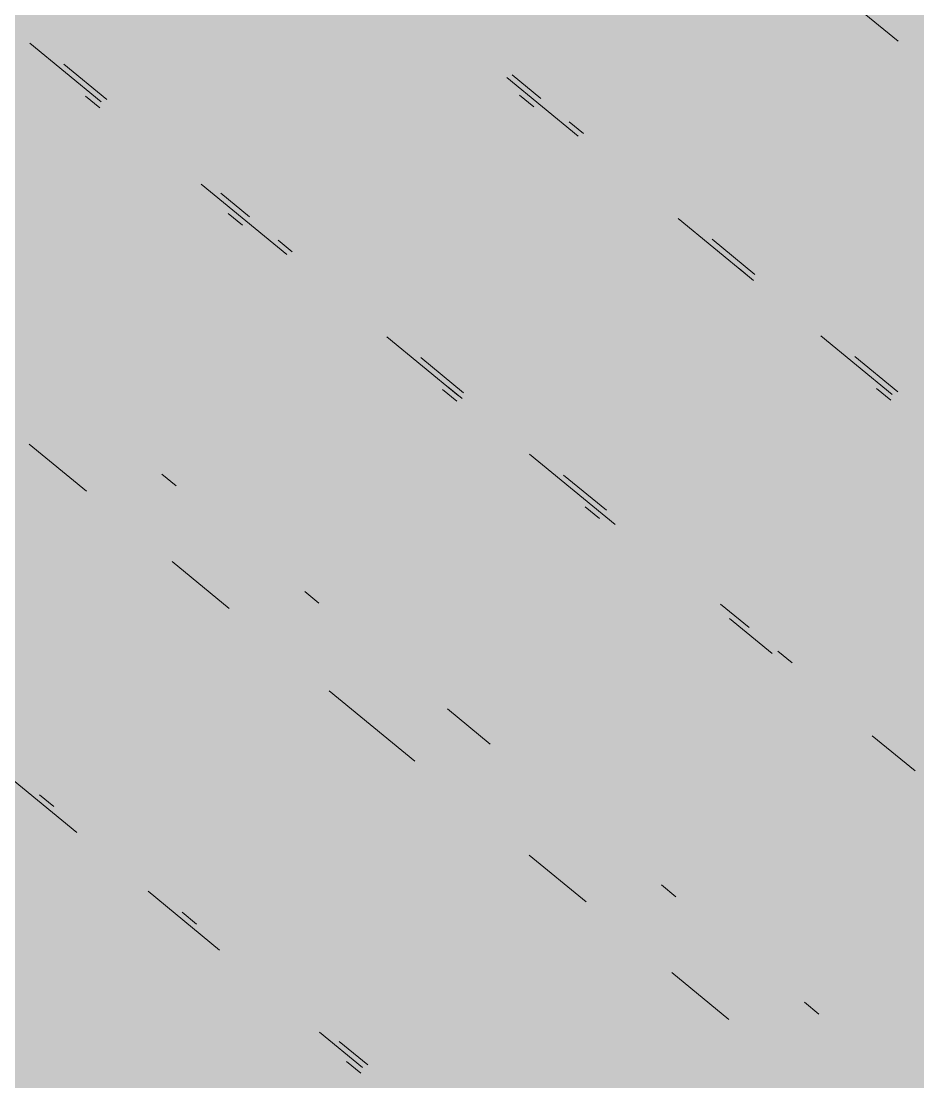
# Model space of a CAD drawing. Header units: millimetres. Extents: x 5 to 1315, y 5 to 292.
# Drawn here: x 1189.805 to 1191.863, y 88.9 to 91.334 of the extents above; entities that cross this region are included whole.
import ezdxf

# ---------------------------------------------------------------- set-up
doc = ezdxf.new("R2010")
doc.units = ezdxf.units.MM
doc.layers.add('EXISTING', color=7, linetype='Continuous')
doc.layers.add('IMAGES', color=7, linetype='Continuous')

# ---------------------------------------------------------------- blocks, each defined once
blk = doc.blocks.new('SHEET_03')
at = {"layer": 'EXISTING', "color": 250, "lineweight": 9}
for p, q in [((291.719, 91.3683), (291.8173, 91.2875)), ((289.8251, 91.2831), (289.9889, 91.1484)), ((290.0014, 91.1543), (289.9031, 91.2351)), ((290.9975, 91.1565), (290.932, 91.2103)), ((290.9195, 91.2045), (291.0833, 91.0698)), ((289.9855, 91.135), (289.9528, 91.1619)), ((290.9816, 91.1372), (290.9489, 91.1641)), ((291.0958, 91.0757), (291.063, 91.1026)), ((290.2183, 90.9599), (290.4148, 90.7983)), ((290.329, 90.885), (290.2635, 90.9388)), ((290.3132, 90.8657), (290.2804, 90.8926)), ((291.3127, 90.8813), (291.4765, 90.7466)), ((290.4273, 90.8042), (290.3946, 90.8311)), ((291.489, 90.7525), (291.3907, 90.8333)), ((291.4856, 90.7391), (291.4528, 90.766)), ((290.6442, 90.6098), (290.808, 90.4751)), ((291.6403, 90.612), (291.8041, 90.4773)), ((290.8205, 90.481), (290.7222, 90.5618)), ((291.8166, 90.4832), (291.7183, 90.564)), ((290.8046, 90.4617), (290.7719, 90.4886)), ((290.8171, 90.4676), (290.7843, 90.4945)), ((291.8007, 90.4639), (291.768, 90.4908)), ((289.8239, 90.3631), (289.9549, 90.2554)), ((290.9718, 90.3404), (291.1684, 90.1788)), ((290.161, 90.2675), (290.1282, 90.2944)), ((291.1481, 90.2116), (291.0498, 90.2924)), ((291.1323, 90.1924), (291.0995, 90.2193)), ((290.1515, 90.0938), (290.2826, 89.9861)), ((290.4886, 89.9982), (290.4558, 90.0251)), ((291.4758, 89.9423), (291.4102, 89.9962)), ((291.4305, 89.9634), (291.5288, 89.8826)), ((291.5741, 89.8615), (291.5413, 89.8884)), ((290.5119, 89.7975), (290.7085, 89.6359)), ((290.8818, 89.675), (290.7835, 89.7558)), ((291.7582, 89.6941), (291.8564, 89.6133)), ((289.7035, 89.6604), (289.9328, 89.4718)), ((289.8798, 89.5316), (289.847, 89.5585)), ((290.9706, 89.4205), (291.1017, 89.3128)), ((290.0967, 89.3372), (290.2605, 89.2025)), ((291.3077, 89.3248), (291.2749, 89.3518)), ((290.2074, 89.2622), (290.1747, 89.2892)), ((291.2982, 89.1512), (291.4293, 89.0434)), ((291.6353, 89.0555), (291.6026, 89.0825)), ((290.4898, 89.014), (290.5881, 88.9332)), ((290.6006, 88.939), (290.5351, 88.9929)), ((290.5847, 88.9198), (290.552, 88.9467))]:
    blk.add_line(p, q, dxfattribs=at)
at = {"layer": 'IMAGES', "color": 7}
for points in [[(289.72, 91.2906), (289.9127, 91.2906), (289.72, 91.387), (289.9127, 91.387)], [(289.9127, 91.2906), (290.0091, 91.2906), (289.9127, 91.387), (290.0091, 91.387)], [(290.0091, 91.2906), (290.4909, 91.2906), (290.0091, 91.387), (290.4909, 91.387)], [(290.4909, 91.2906), (290.5873, 91.2906), (290.4909, 91.387), (290.5873, 91.387)], [(290.5873, 91.2906), (290.6836, 91.2906), (290.5873, 91.387), (290.6836, 91.387)], [(290.6836, 91.2906), (290.78, 91.2906), (290.6836, 91.387), (290.78, 91.387)], [(290.78, 91.2906), (290.8764, 91.2906), (290.78, 91.387), (290.8764, 91.387)], [(290.8764, 91.2906), (290.9727, 91.2906), (290.8764, 91.387), (290.9727, 91.387)], [(290.9727, 91.2906), (291.0691, 91.2906), (290.9727, 91.387), (291.0691, 91.387)], [(291.0691, 91.2906), (291.4545, 91.2906), (291.0691, 91.387), (291.4545, 91.387)], [(291.4545, 91.2906), (291.5509, 91.2906), (291.4545, 91.387), (291.5509, 91.387)], [(291.5509, 91.2906), (291.6473, 91.2906), (291.5509, 91.387), (291.6473, 91.387)], [(291.6473, 91.2906), (291.84, 91.2906), (291.6473, 91.387), (291.84, 91.387)], [(291.84, 91.2906), (291.9364, 91.2906), (291.84, 91.387), (291.9364, 91.387)], [(289.72, 91.1942), (289.8164, 91.1942), (289.72, 91.2906), (289.8164, 91.2906)], [(289.8164, 91.1942), (290.0091, 91.1942), (289.8164, 91.2906), (290.0091, 91.2906)], [(290.0091, 91.1942), (290.1055, 91.1942), (290.0091, 91.2906), (290.1055, 91.2906)], [(290.1055, 91.1942), (290.5873, 91.1942), (290.1055, 91.2906), (290.5873, 91.2906)], [(290.5873, 91.1942), (290.6836, 91.1942), (290.5873, 91.2906), (290.6836, 91.2906)], [(290.6836, 91.1942), (290.78, 91.1942), (290.6836, 91.2906), (290.78, 91.2906)], [(290.78, 91.1942), (290.9727, 91.1942), (290.78, 91.2906), (290.9727, 91.2906)], [(290.9727, 91.1942), (291.0691, 91.1942), (290.9727, 91.2906), (291.0691, 91.2906)], [(291.0691, 91.1942), (291.1655, 91.1942), (291.0691, 91.2906), (291.1655, 91.2906)], [(291.1655, 91.1942), (291.6473, 91.1942), (291.1655, 91.2906), (291.6473, 91.2906)], [(291.6473, 91.1942), (291.7436, 91.1942), (291.6473, 91.2906), (291.7436, 91.2906)], [(291.7436, 91.1942), (292.0327, 91.1942), (291.7436, 91.2906), (292.0327, 91.2906)], [(289.72, 91.0978), (289.8164, 91.0978), (289.72, 91.1942), (289.8164, 91.1942)], [(289.8164, 91.0978), (289.9127, 91.0978), (289.8164, 91.1942), (289.9127, 91.1942)], [(289.9127, 91.0978), (290.1055, 91.0978), (289.9127, 91.1942), (290.1055, 91.1942)], [(290.1055, 91.0978), (290.78, 91.0978), (290.1055, 91.1942), (290.78, 91.1942)], [(290.78, 91.0978), (290.8764, 91.0978), (290.78, 91.1942), (290.8764, 91.1942)], [(290.8764, 91.0978), (290.9727, 91.0978), (290.8764, 91.1942), (290.9727, 91.1942)], [(290.9727, 91.0978), (291.0691, 91.0978), (290.9727, 91.1942), (291.0691, 91.1942)], [(291.0691, 91.0978), (291.1655, 91.0978), (291.0691, 91.1942), (291.1655, 91.1942)], [(291.1655, 91.0978), (291.2618, 91.0978), (291.1655, 91.1942), (291.2618, 91.1942)], [(291.2618, 91.0978), (291.7436, 91.0978), (291.2618, 91.1942), (291.7436, 91.1942)], [(291.7436, 91.0978), (291.84, 91.0978), (291.7436, 91.1942), (291.84, 91.1942)], [(291.84, 91.0978), (291.9364, 91.0978), (291.84, 91.1942), (291.9364, 91.1942)], [(289.4309, 91.0014), (289.8164, 91.0014), (289.4309, 91.0978), (289.8164, 91.0978)], [(289.8164, 91.0014), (289.9127, 91.0014), (289.8164, 91.0978), (289.9127, 91.0978)], [(289.9127, 91.0014), (290.0091, 91.0014), (289.9127, 91.0978), (290.0091, 91.0978)], [(290.0091, 91.0014), (290.1055, 91.0014), (290.0091, 91.0978), (290.1055, 91.0978)], [(290.1055, 91.0014), (290.2018, 91.0014), (290.1055, 91.0978), (290.2018, 91.0978)], [(290.2018, 91.0014), (290.2982, 91.0014), (290.2018, 91.0978), (290.2982, 91.0978)], [(290.2982, 91.0014), (290.3945, 91.0014), (290.2982, 91.0978), (290.3945, 91.0978)], [(290.3945, 91.0014), (290.8764, 91.0014), (290.3945, 91.0978), (290.8764, 91.0978)], [(290.8764, 91.0014), (290.9727, 91.0014), (290.8764, 91.0978), (290.9727, 91.0978)], [(290.9727, 91.0014), (291.1655, 91.0014), (290.9727, 91.0978), (291.1655, 91.0978)], [(291.1655, 91.0014), (291.2618, 91.0014), (291.1655, 91.0978), (291.2618, 91.0978)], [(291.2618, 91.0014), (291.3582, 91.0014), (291.2618, 91.0978), (291.3582, 91.0978)], [(291.3582, 91.0014), (291.84, 91.0014), (291.3582, 91.0978), (291.84, 91.0978)], [(291.84, 91.0014), (291.9364, 91.0014), (291.84, 91.0978), (291.9364, 91.0978)], [(289.5273, 90.905), (290.0091, 90.905), (289.5273, 91.0014), (290.0091, 91.0014)], [(290.0091, 90.905), (290.1055, 90.905), (290.0091, 91.0014), (290.1055, 91.0014)], [(290.1055, 90.905), (290.2018, 90.905), (290.1055, 91.0014), (290.2018, 91.0014)], [(290.2018, 90.905), (290.2982, 90.905), (290.2018, 91.0014), (290.2982, 91.0014)], [(290.2982, 90.905), (290.3945, 90.905), (290.2982, 91.0014), (290.3945, 91.0014)], [(290.3945, 90.905), (290.4909, 90.905), (290.3945, 91.0014), (290.4909, 91.0014)], [(290.4909, 90.905), (290.9727, 90.905), (290.4909, 91.0014), (290.9727, 91.0014)], [(290.9727, 90.905), (291.0691, 90.905), (290.9727, 91.0014), (291.0691, 91.0014)], [(291.0691, 90.905), (291.1655, 90.905), (291.0691, 91.0014), (291.1655, 91.0014)], [(291.1655, 90.905), (291.3582, 90.905), (291.1655, 91.0014), (291.3582, 91.0014)], [(291.3582, 90.905), (291.9364, 90.905), (291.3582, 91.0014), (291.9364, 91.0014)], [(289.72, 90.8086), (290.1055, 90.8086), (289.72, 90.905), (290.1055, 90.905)], [(290.1055, 90.8086), (290.2018, 90.8086), (290.1055, 90.905), (290.2018, 90.905)], [(290.2018, 90.8086), (290.2982, 90.8086), (290.2018, 90.905), (290.2982, 90.905)], [(290.2982, 90.8086), (290.3945, 90.8086), (290.2982, 90.905), (290.3945, 90.905)], [(290.3945, 90.8086), (290.4909, 90.8086), (290.3945, 90.905), (290.4909, 90.905)], [(290.4909, 90.8086), (290.5873, 90.8086), (290.4909, 90.905), (290.5873, 90.905)], [(290.5873, 90.8086), (291.2618, 90.8086), (290.5873, 90.905), (291.2618, 90.905)], [(291.2618, 90.8086), (291.4545, 90.8086), (291.2618, 90.905), (291.4545, 90.905)], [(291.4545, 90.8086), (292.0327, 90.8086), (291.4545, 90.905), (292.0327, 90.905)], [(289.72, 90.7122), (289.8164, 90.7122), (289.72, 90.8086), (289.8164, 90.8086)], [(289.8164, 90.7122), (290.2018, 90.7122), (289.8164, 90.8086), (290.2018, 90.8086)], [(290.2018, 90.7122), (290.2982, 90.7122), (290.2018, 90.8086), (290.2982, 90.8086)], [(290.2982, 90.7122), (290.3945, 90.7122), (290.2982, 90.8086), (290.3945, 90.8086)], [(290.3945, 90.7122), (290.4909, 90.7122), (290.3945, 90.8086), (290.4909, 90.8086)], [(290.4909, 90.7122), (290.5873, 90.7122), (290.4909, 90.8086), (290.5873, 90.8086)], [(290.5873, 90.7122), (290.6836, 90.7122), (290.5873, 90.8086), (290.6836, 90.8086)], [(290.6836, 90.7122), (291.3582, 90.7122), (290.6836, 90.8086), (291.3582, 90.8086)], [(291.3582, 90.7122), (291.5509, 90.7122), (291.3582, 90.8086), (291.5509, 90.8086)], [(291.5509, 90.7122), (292.2255, 90.7122), (291.5509, 90.8086), (292.2255, 90.8086)], [(289.72, 90.6158), (289.8164, 90.6158), (289.72, 90.7122), (289.8164, 90.7122)], [(289.8164, 90.6158), (289.9127, 90.6158), (289.8164, 90.7122), (289.9127, 90.7122)], [(289.9127, 90.6158), (290.2982, 90.6158), (289.9127, 90.7122), (290.2982, 90.7122)], [(290.2982, 90.6158), (290.3945, 90.6158), (290.2982, 90.7122), (290.3945, 90.7122)], [(290.3945, 90.6158), (290.4909, 90.6158), (290.3945, 90.7122), (290.4909, 90.7122)], [(290.4909, 90.6158), (290.5873, 90.6158), (290.4909, 90.7122), (290.5873, 90.7122)], [(290.5873, 90.6158), (290.6836, 90.6158), (290.5873, 90.7122), (290.6836, 90.7122)], [(290.6836, 90.6158), (290.78, 90.6158), (290.6836, 90.7122), (290.78, 90.7122)], [(290.78, 90.6158), (290.8764, 90.6158), (290.78, 90.7122), (290.8764, 90.7122)], [(290.8764, 90.6158), (291.3582, 90.6158), (290.8764, 90.7122), (291.3582, 90.7122)], [(291.3582, 90.6158), (291.4545, 90.6158), (291.3582, 90.7122), (291.4545, 90.7122)], [(291.4545, 90.6158), (291.5509, 90.6158), (291.4545, 90.7122), (291.5509, 90.7122)], [(291.5509, 90.6158), (291.6473, 90.6158), (291.5509, 90.7122), (291.6473, 90.7122)], [(291.6473, 90.6158), (291.7436, 90.6158), (291.6473, 90.7122), (291.7436, 90.7122)], [(291.7436, 90.6158), (291.84, 90.6158), (291.7436, 90.7122), (291.84, 90.7122)], [(291.84, 90.6158), (292.3218, 90.6158), (291.84, 90.7122), (292.3218, 90.7122)], [(289.72, 90.5194), (289.8164, 90.5194), (289.72, 90.6158), (289.8164, 90.6158)], [(289.8164, 90.5194), (289.9127, 90.5194), (289.8164, 90.6158), (289.9127, 90.6158)], [(289.9127, 90.5194), (290.0091, 90.5194), (289.9127, 90.6158), (290.0091, 90.6158)], [(290.0091, 90.5194), (290.4909, 90.5194), (290.0091, 90.6158), (290.4909, 90.6158)], [(290.4909, 90.5194), (290.5873, 90.5194), (290.4909, 90.6158), (290.5873, 90.6158)], [(290.5873, 90.5194), (290.78, 90.5194), (290.5873, 90.6158), (290.78, 90.6158)], [(290.78, 90.5194), (290.8764, 90.5194), (290.78, 90.6158), (290.8764, 90.6158)], [(290.8764, 90.5194), (290.9727, 90.5194), (290.8764, 90.6158), (290.9727, 90.6158)], [(290.9727, 90.5194), (291.4545, 90.5194), (290.9727, 90.6158), (291.4545, 90.6158)], [(291.4545, 90.5194), (291.5509, 90.5194), (291.4545, 90.6158), (291.5509, 90.6158)], [(291.5509, 90.5194), (291.6473, 90.5194), (291.5509, 90.6158), (291.6473, 90.6158)], [(291.6473, 90.5194), (291.7436, 90.5194), (291.6473, 90.6158), (291.7436, 90.6158)], [(291.7436, 90.5194), (291.84, 90.5194), (291.7436, 90.6158), (291.84, 90.6158)], [(291.84, 90.5194), (291.9364, 90.5194), (291.84, 90.6158), (291.9364, 90.6158)], [(289.72, 90.423), (289.9127, 90.423), (289.72, 90.5194), (289.9127, 90.5194)], [(289.9127, 90.423), (290.0091, 90.423), (289.9127, 90.5194), (290.0091, 90.5194)], [(290.0091, 90.423), (290.1055, 90.423), (290.0091, 90.5194), (290.1055, 90.5194)], [(290.1055, 90.423), (290.2018, 90.423), (290.1055, 90.5194), (290.2018, 90.5194)], [(290.2018, 90.423), (290.5873, 90.423), (290.2018, 90.5194), (290.5873, 90.5194)], [(290.5873, 90.423), (290.6836, 90.423), (290.5873, 90.5194), (290.6836, 90.5194)], [(290.6836, 90.423), (290.8764, 90.423), (290.6836, 90.5194), (290.8764, 90.5194)], [(290.8764, 90.423), (290.9727, 90.423), (290.8764, 90.5194), (290.9727, 90.5194)], [(290.9727, 90.423), (291.5509, 90.423), (290.9727, 90.5194), (291.5509, 90.5194)], [(291.5509, 90.423), (291.6473, 90.423), (291.5509, 90.5194), (291.6473, 90.5194)], [(291.6473, 90.423), (291.7436, 90.423), (291.6473, 90.5194), (291.7436, 90.5194)], [(291.7436, 90.423), (291.9364, 90.423), (291.7436, 90.5194), (291.9364, 90.5194)], [(289.72, 90.3266), (289.8164, 90.3266), (289.72, 90.423), (289.8164, 90.423)], [(289.8164, 90.3266), (290.0091, 90.3266), (289.8164, 90.423), (290.0091, 90.423)], [(290.0091, 90.3266), (290.1055, 90.3266), (290.0091, 90.423), (290.1055, 90.423)], [(290.1055, 90.3266), (290.2018, 90.3266), (290.1055, 90.423), (290.2018, 90.423)], [(290.2018, 90.3266), (290.2982, 90.3266), (290.2018, 90.423), (290.2982, 90.423)], [(290.2982, 90.3266), (290.78, 90.3266), (290.2982, 90.423), (290.78, 90.423)], [(290.78, 90.3266), (290.8764, 90.3266), (290.78, 90.423), (290.8764, 90.423)], [(290.8764, 90.3266), (291.0691, 90.3266), (290.8764, 90.423), (291.0691, 90.423)], [(291.0691, 90.3266), (291.1655, 90.3266), (291.0691, 90.423), (291.1655, 90.423)], [(291.1655, 90.3266), (291.6473, 90.3266), (291.1655, 90.423), (291.6473, 90.423)], [(291.6473, 90.3266), (291.7436, 90.3266), (291.6473, 90.423), (291.7436, 90.423)], [(291.7436, 90.3266), (291.84, 90.3266), (291.7436, 90.423), (291.84, 90.423)], [(291.84, 90.3266), (292.0327, 90.3266), (291.84, 90.423), (292.0327, 90.423)], [(289.72, 90.2302), (289.8164, 90.2302), (289.72, 90.3266), (289.8164, 90.3266)], [(289.8164, 90.2302), (289.9127, 90.2302), (289.8164, 90.3266), (289.9127, 90.3266)], [(289.9127, 90.2302), (290.0091, 90.2302), (289.9127, 90.3266), (290.0091, 90.3266)], [(290.0091, 90.2302), (290.1055, 90.2302), (290.0091, 90.3266), (290.1055, 90.3266)], [(290.1055, 90.2302), (290.2018, 90.2302), (290.1055, 90.3266), (290.2018, 90.3266)], [(290.2018, 90.2302), (290.2982, 90.2302), (290.2018, 90.3266), (290.2982, 90.3266)], [(290.2982, 90.2302), (290.3945, 90.2302), (290.2982, 90.3266), (290.3945, 90.3266)], [(290.3945, 90.2302), (290.78, 90.2302), (290.3945, 90.3266), (290.78, 90.3266)], [(290.78, 90.2302), (290.8764, 90.2302), (290.78, 90.3266), (290.8764, 90.3266)], [(290.8764, 90.2302), (290.9727, 90.2302), (290.8764, 90.3266), (290.9727, 90.3266)], [(290.9727, 90.2302), (291.1655, 90.2302), (290.9727, 90.3266), (291.1655, 90.3266)], [(291.1655, 90.2302), (291.2618, 90.2302), (291.1655, 90.3266), (291.2618, 90.3266)], [(291.2618, 90.2302), (291.84, 90.2302), (291.2618, 90.3266), (291.84, 90.3266)], [(291.84, 90.2302), (291.9364, 90.2302), (291.84, 90.3266), (291.9364, 90.3266)], [(289.3345, 90.1338), (289.8164, 90.1338), (289.3345, 90.2302), (289.8164, 90.2302)], [(289.8164, 90.1338), (289.9127, 90.1338), (289.8164, 90.2302), (289.9127, 90.2302)], [(289.9127, 90.1338), (290.0091, 90.1338), (289.9127, 90.2302), (290.0091, 90.2302)], [(290.0091, 90.1338), (290.1055, 90.1338), (290.0091, 90.2302), (290.1055, 90.2302)], [(290.1055, 90.1338), (290.2018, 90.1338), (290.1055, 90.2302), (290.2018, 90.2302)], [(290.2018, 90.1338), (290.2982, 90.1338), (290.2018, 90.2302), (290.2982, 90.2302)], [(290.2982, 90.1338), (290.3945, 90.1338), (290.2982, 90.2302), (290.3945, 90.2302)], [(290.3945, 90.1338), (290.4909, 90.1338), (290.3945, 90.2302), (290.4909, 90.2302)], [(290.4909, 90.1338), (291.0691, 90.1338), (290.4909, 90.2302), (291.0691, 90.2302)], [(291.0691, 90.1338), (291.2618, 90.1338), (291.0691, 90.2302), (291.2618, 90.2302)], [(291.2618, 90.1338), (291.9364, 90.1338), (291.2618, 90.2302), (291.9364, 90.2302)], [(289.4309, 90.0374), (289.9127, 90.0374), (289.4309, 90.1338), (289.9127, 90.1338)], [(289.9127, 90.0374), (290.0091, 90.0374), (289.9127, 90.1338), (290.0091, 90.1338)], [(290.0091, 90.0374), (290.1055, 90.0374), (290.0091, 90.1338), (290.1055, 90.1338)], [(290.1055, 90.0374), (290.2018, 90.0374), (290.1055, 90.1338), (290.2018, 90.1338)], [(290.2018, 90.0374), (290.2982, 90.0374), (290.2018, 90.1338), (290.2982, 90.1338)], [(290.2982, 90.0374), (290.3945, 90.0374), (290.2982, 90.1338), (290.3945, 90.1338)], [(290.3945, 90.0374), (290.4909, 90.0374), (290.3945, 90.1338), (290.4909, 90.1338)], [(290.4909, 90.0374), (290.6836, 90.0374), (290.4909, 90.1338), (290.6836, 90.1338)], [(290.6836, 90.0374), (290.9727, 90.0374), (290.6836, 90.1338), (290.9727, 90.1338)], [(290.9727, 90.0374), (291.0691, 90.0374), (290.9727, 90.1338), (291.0691, 90.1338)], [(291.0691, 90.0374), (291.1655, 90.0374), (291.0691, 90.1338), (291.1655, 90.1338)], [(291.1655, 90.0374), (291.3582, 90.0374), (291.1655, 90.1338), (291.3582, 90.1338)], [(291.3582, 90.0374), (291.4545, 90.0374), (291.3582, 90.1338), (291.4545, 90.1338)], [(291.4545, 90.0374), (291.5509, 90.0374), (291.4545, 90.1338), (291.5509, 90.1338)], [(291.5509, 90.0374), (292.0327, 90.0374), (291.5509, 90.1338), (292.0327, 90.1338)], [(289.5273, 89.941), (290.0091, 89.941), (289.5273, 90.0374), (290.0091, 90.0374)], [(290.0091, 89.941), (290.1055, 89.941), (290.0091, 90.0374), (290.1055, 90.0374)], [(290.1055, 89.941), (290.2018, 89.941), (290.1055, 90.0374), (290.2018, 90.0374)], [(290.2018, 89.941), (290.2982, 89.941), (290.2018, 90.0374), (290.2982, 90.0374)], [(290.2982, 89.941), (290.3945, 89.941), (290.2982, 90.0374), (290.3945, 90.0374)], [(290.3945, 89.941), (290.4909, 89.941), (290.3945, 90.0374), (290.4909, 90.0374)], [(290.4909, 89.941), (290.5873, 89.941), (290.4909, 90.0374), (290.5873, 90.0374)], [(290.5873, 89.941), (290.6836, 89.941), (290.5873, 90.0374), (290.6836, 90.0374)], [(290.6836, 89.941), (290.78, 89.941), (290.6836, 90.0374), (290.78, 90.0374)], [(290.78, 89.941), (291.1655, 89.941), (290.78, 90.0374), (291.1655, 90.0374)], [(291.1655, 89.941), (291.2618, 89.941), (291.1655, 90.0374), (291.2618, 90.0374)], [(291.2618, 89.941), (291.3582, 89.941), (291.2618, 90.0374), (291.3582, 90.0374)], [(291.3582, 89.941), (291.5509, 89.941), (291.3582, 90.0374), (291.5509, 90.0374)], [(291.5509, 89.941), (291.6473, 89.941), (291.5509, 90.0374), (291.6473, 90.0374)], [(291.6473, 89.941), (292.1291, 89.941), (291.6473, 90.0374), (292.1291, 90.0374)], [(289.72, 89.8446), (290.1055, 89.8446), (289.72, 89.941), (290.1055, 89.941)], [(290.1055, 89.8446), (290.2018, 89.8446), (290.1055, 89.941), (290.2018, 89.941)], [(290.2018, 89.8446), (290.2982, 89.8446), (290.2018, 89.941), (290.2982, 89.941)], [(290.2982, 89.8446), (290.3945, 89.8446), (290.2982, 89.941), (290.3945, 89.941)], [(290.3945, 89.8446), (290.4909, 89.8446), (290.3945, 89.941), (290.4909, 89.941)], [(290.4909, 89.8446), (290.6836, 89.8446), (290.4909, 89.941), (290.6836, 89.941)], [(290.6836, 89.8446), (290.78, 89.8446), (290.6836, 89.941), (290.78, 89.941)], [(290.78, 89.8446), (290.8764, 89.8446), (290.78, 89.941), (290.8764, 89.941)], [(290.8764, 89.8446), (291.2618, 89.8446), (290.8764, 89.941), (291.2618, 89.941)], [(291.2618, 89.8446), (291.3582, 89.8446), (291.2618, 89.941), (291.3582, 89.941)], [(291.3582, 89.8446), (291.4545, 89.8446), (291.3582, 89.941), (291.4545, 89.941)], [(291.4545, 89.8446), (291.6473, 89.8446), (291.4545, 89.941), (291.6473, 89.941)], [(291.6473, 89.8446), (291.7436, 89.8446), (291.6473, 89.941), (291.7436, 89.941)], [(291.7436, 89.8446), (292.3218, 89.8446), (291.7436, 89.941), (292.3218, 89.941)], [(289.72, 89.7482), (289.8164, 89.7482), (289.72, 89.8446), (289.8164, 89.8446)], [(289.8164, 89.7482), (290.2982, 89.7482), (289.8164, 89.8446), (290.2982, 89.8446)], [(290.2982, 89.7482), (290.3945, 89.7482), (290.2982, 89.8446), (290.3945, 89.8446)], [(290.3945, 89.7482), (290.5873, 89.7482), (290.3945, 89.8446), (290.5873, 89.8446)], [(290.5873, 89.7482), (290.6836, 89.7482), (290.5873, 89.8446), (290.6836, 89.8446)], [(290.6836, 89.7482), (290.78, 89.7482), (290.6836, 89.8446), (290.78, 89.8446)], [(290.78, 89.7482), (290.8764, 89.7482), (290.78, 89.8446), (290.8764, 89.8446)], [(290.8764, 89.7482), (290.9727, 89.7482), (290.8764, 89.8446), (290.9727, 89.8446)], [(290.9727, 89.7482), (291.3582, 89.7482), (290.9727, 89.8446), (291.3582, 89.8446)], [(291.3582, 89.7482), (291.4545, 89.7482), (291.3582, 89.8446), (291.4545, 89.8446)], [(291.4545, 89.7482), (291.5509, 89.7482), (291.4545, 89.8446), (291.5509, 89.8446)], [(291.5509, 89.7482), (291.6473, 89.7482), (291.5509, 89.8446), (291.6473, 89.8446)], [(291.6473, 89.7482), (291.7436, 89.7482), (291.6473, 89.8446), (291.7436, 89.8446)], [(291.7436, 89.7482), (291.84, 89.7482), (291.7436, 89.8446), (291.84, 89.8446)], [(291.84, 89.7482), (291.9364, 89.7482), (291.84, 89.8446), (291.9364, 89.8446)], [(289.72, 89.6518), (289.8164, 89.6518), (289.72, 89.7482), (289.8164, 89.7482)], [(289.8164, 89.6518), (289.9127, 89.6518), (289.8164, 89.7482), (289.9127, 89.7482)], [(289.9127, 89.6518), (290.3945, 89.6518), (289.9127, 89.7482), (290.3945, 89.7482)], [(290.3945, 89.6518), (290.4909, 89.6518), (290.3945, 89.7482), (290.4909, 89.7482)], [(290.4909, 89.6518), (290.5873, 89.6518), (290.4909, 89.7482), (290.5873, 89.7482)], [(290.5873, 89.6518), (290.78, 89.6518), (290.5873, 89.7482), (290.78, 89.7482)], [(290.78, 89.6518), (290.8764, 89.6518), (290.78, 89.7482), (290.8764, 89.7482)], [(290.8764, 89.6518), (290.9727, 89.6518), (290.8764, 89.7482), (290.9727, 89.7482)], [(290.9727, 89.6518), (291.0691, 89.6518), (290.9727, 89.7482), (291.0691, 89.7482)], [(291.0691, 89.6518), (291.4545, 89.6518), (291.0691, 89.7482), (291.4545, 89.7482)], [(291.4545, 89.6518), (291.5509, 89.6518), (291.4545, 89.7482), (291.5509, 89.7482)], [(291.5509, 89.6518), (291.6473, 89.6518), (291.5509, 89.7482), (291.6473, 89.7482)], [(291.6473, 89.6518), (291.7436, 89.6518), (291.6473, 89.7482), (291.7436, 89.7482)], [(291.7436, 89.6518), (291.84, 89.6518), (291.7436, 89.7482), (291.84, 89.7482)], [(291.84, 89.6518), (291.9364, 89.6518), (291.84, 89.7482), (291.9364, 89.7482)], [(289.72, 89.5554), (289.9127, 89.5554), (289.72, 89.6518), (289.9127, 89.6518)], [(289.9127, 89.5554), (290.0091, 89.5554), (289.9127, 89.6518), (290.0091, 89.6518)], [(290.0091, 89.5554), (290.4909, 89.5554), (290.0091, 89.6518), (290.4909, 89.6518)], [(290.4909, 89.5554), (290.5873, 89.5554), (290.4909, 89.6518), (290.5873, 89.6518)], [(290.5873, 89.5554), (290.6836, 89.5554), (290.5873, 89.6518), (290.6836, 89.6518)], [(290.6836, 89.5554), (290.78, 89.5554), (290.6836, 89.6518), (290.78, 89.6518)], [(290.78, 89.5554), (290.8764, 89.5554), (290.78, 89.6518), (290.8764, 89.6518)], [(290.8764, 89.5554), (290.9727, 89.5554), (290.8764, 89.6518), (290.9727, 89.6518)], [(290.9727, 89.5554), (291.0691, 89.5554), (290.9727, 89.6518), (291.0691, 89.6518)], [(291.0691, 89.5554), (291.2618, 89.5554), (291.0691, 89.6518), (291.2618, 89.6518)], [(291.2618, 89.5554), (291.6473, 89.5554), (291.2618, 89.6518), (291.6473, 89.6518)], [(291.6473, 89.5554), (291.7436, 89.5554), (291.6473, 89.6518), (291.7436, 89.6518)], [(291.7436, 89.5554), (291.9364, 89.5554), (291.7436, 89.6518), (291.9364, 89.6518)], [(289.72, 89.4589), (289.8164, 89.4589), (289.72, 89.5554), (289.8164, 89.5554)], [(289.8164, 89.4589), (290.0091, 89.4589), (289.8164, 89.5554), (290.0091, 89.5554)], [(290.0091, 89.4589), (290.1055, 89.4589), (290.0091, 89.5554), (290.1055, 89.5554)], [(290.1055, 89.4589), (290.2018, 89.4589), (290.1055, 89.5554), (290.2018, 89.5554)], [(290.2018, 89.4589), (290.5873, 89.4589), (290.2018, 89.5554), (290.5873, 89.5554)], [(290.5873, 89.4589), (290.6836, 89.4589), (290.5873, 89.5554), (290.6836, 89.5554)], [(290.6836, 89.4589), (290.78, 89.4589), (290.6836, 89.5554), (290.78, 89.5554)], [(290.78, 89.4589), (290.8764, 89.4589), (290.78, 89.5554), (290.8764, 89.5554)], [(290.8764, 89.4589), (290.9727, 89.4589), (290.8764, 89.5554), (290.9727, 89.5554)], [(290.9727, 89.4589), (291.0691, 89.4589), (290.9727, 89.5554), (291.0691, 89.5554)], [(291.0691, 89.4589), (291.1655, 89.4589), (291.0691, 89.5554), (291.1655, 89.5554)], [(291.1655, 89.4589), (291.2618, 89.4589), (291.1655, 89.5554), (291.2618, 89.5554)], [(291.2618, 89.4589), (291.3582, 89.4589), (291.2618, 89.5554), (291.3582, 89.5554)], [(291.3582, 89.4589), (291.7436, 89.4589), (291.3582, 89.5554), (291.7436, 89.5554)], [(291.7436, 89.4589), (291.84, 89.4589), (291.7436, 89.5554), (291.84, 89.5554)], [(291.84, 89.4589), (292.0327, 89.4589), (291.84, 89.5554), (292.0327, 89.5554)], [(289.72, 89.3625), (289.8164, 89.3625), (289.72, 89.4589), (289.8164, 89.4589)], [(289.8164, 89.3625), (289.9127, 89.3625), (289.8164, 89.4589), (289.9127, 89.4589)], [(289.9127, 89.3625), (290.1055, 89.3625), (289.9127, 89.4589), (290.1055, 89.4589)], [(290.1055, 89.3625), (290.2018, 89.3625), (290.1055, 89.4589), (290.2018, 89.4589)], [(290.2018, 89.3625), (290.2982, 89.3625), (290.2018, 89.4589), (290.2982, 89.4589)], [(290.2982, 89.3625), (290.6836, 89.3625), (290.2982, 89.4589), (290.6836, 89.4589)], [(290.6836, 89.3625), (290.78, 89.3625), (290.6836, 89.4589), (290.78, 89.4589)], [(290.78, 89.3625), (290.8764, 89.3625), (290.78, 89.4589), (290.8764, 89.4589)], [(290.8764, 89.3625), (290.9727, 89.3625), (290.8764, 89.4589), (290.9727, 89.4589)], [(290.9727, 89.3625), (291.0691, 89.3625), (290.9727, 89.4589), (291.0691, 89.4589)], [(291.0691, 89.3625), (291.2618, 89.3625), (291.0691, 89.4589), (291.2618, 89.4589)], [(291.2618, 89.3625), (291.4545, 89.3625), (291.2618, 89.4589), (291.4545, 89.4589)], [(291.4545, 89.3625), (291.9364, 89.3625), (291.4545, 89.4589), (291.9364, 89.4589)], [(289.2382, 89.2661), (289.8164, 89.2661), (289.2382, 89.3625), (289.8164, 89.3625)], [(289.8164, 89.2661), (289.9127, 89.2661), (289.8164, 89.3625), (289.9127, 89.3625)], [(289.9127, 89.2661), (290.0091, 89.2661), (289.9127, 89.3625), (290.0091, 89.3625)], [(290.0091, 89.2661), (290.2018, 89.2661), (290.0091, 89.3625), (290.2018, 89.3625)], [(290.2018, 89.2661), (290.2982, 89.2661), (290.2018, 89.3625), (290.2982, 89.3625)], [(290.2982, 89.2661), (290.3945, 89.2661), (290.2982, 89.3625), (290.3945, 89.3625)], [(290.3945, 89.2661), (290.8764, 89.2661), (290.3945, 89.3625), (290.8764, 89.3625)], [(290.8764, 89.2661), (290.9727, 89.2661), (290.8764, 89.3625), (290.9727, 89.3625)], [(290.9727, 89.2661), (291.0691, 89.2661), (290.9727, 89.3625), (291.0691, 89.3625)], [(291.0691, 89.2661), (291.1655, 89.2661), (291.0691, 89.3625), (291.1655, 89.3625)], [(291.1655, 89.2661), (291.2618, 89.2661), (291.1655, 89.3625), (291.2618, 89.3625)], [(291.2618, 89.2661), (291.3582, 89.2661), (291.2618, 89.3625), (291.3582, 89.3625)], [(291.3582, 89.2661), (291.4545, 89.2661), (291.3582, 89.3625), (291.4545, 89.3625)], [(291.4545, 89.2661), (291.5509, 89.2661), (291.4545, 89.3625), (291.5509, 89.3625)], [(291.5509, 89.2661), (291.9364, 89.2661), (291.5509, 89.3625), (291.9364, 89.3625)], [(289.5273, 89.1697), (290.0091, 89.1697), (289.5273, 89.2661), (290.0091, 89.2661)], [(290.0091, 89.1697), (290.1055, 89.1697), (290.0091, 89.2661), (290.1055, 89.2661)], [(290.1055, 89.1697), (290.2018, 89.1697), (290.1055, 89.2661), (290.2018, 89.2661)], [(290.2018, 89.1697), (290.2982, 89.1697), (290.2018, 89.2661), (290.2982, 89.2661)], [(290.2982, 89.1697), (290.3945, 89.1697), (290.2982, 89.2661), (290.3945, 89.2661)], [(290.3945, 89.1697), (290.4909, 89.1697), (290.3945, 89.2661), (290.4909, 89.2661)], [(290.4909, 89.1697), (290.9727, 89.1697), (290.4909, 89.2661), (290.9727, 89.2661)], [(290.9727, 89.1697), (291.0691, 89.1697), (290.9727, 89.2661), (291.0691, 89.2661)], [(291.0691, 89.1697), (291.1655, 89.1697), (291.0691, 89.2661), (291.1655, 89.2661)], [(291.1655, 89.1697), (291.2618, 89.1697), (291.1655, 89.2661), (291.2618, 89.2661)], [(291.2618, 89.1697), (291.4545, 89.1697), (291.2618, 89.2661), (291.4545, 89.2661)], [(291.4545, 89.1697), (291.5509, 89.1697), (291.4545, 89.2661), (291.5509, 89.2661)], [(291.5509, 89.1697), (291.6473, 89.1697), (291.5509, 89.2661), (291.6473, 89.2661)], [(291.6473, 89.1697), (292.1291, 89.1697), (291.6473, 89.2661), (292.1291, 89.2661)], [(289.6236, 89.0733), (290.1055, 89.0733), (289.6236, 89.1697), (290.1055, 89.1697)], [(290.1055, 89.0733), (290.2018, 89.0733), (290.1055, 89.1697), (290.2018, 89.1697)], [(290.2018, 89.0733), (290.2982, 89.0733), (290.2018, 89.1697), (290.2982, 89.1697)], [(290.2982, 89.0733), (290.3945, 89.0733), (290.2982, 89.1697), (290.3945, 89.1697)], [(290.3945, 89.0733), (290.4909, 89.0733), (290.3945, 89.1697), (290.4909, 89.1697)], [(290.4909, 89.0733), (290.5873, 89.0733), (290.4909, 89.1697), (290.5873, 89.1697)], [(290.5873, 89.0733), (291.0691, 89.0733), (290.5873, 89.1697), (291.0691, 89.1697)], [(291.0691, 89.0733), (291.1655, 89.0733), (291.0691, 89.1697), (291.1655, 89.1697)], [(291.1655, 89.0733), (291.2618, 89.0733), (291.1655, 89.1697), (291.2618, 89.1697)], [(291.2618, 89.0733), (291.3582, 89.0733), (291.2618, 89.1697), (291.3582, 89.1697)], [(291.3582, 89.0733), (291.4545, 89.0733), (291.3582, 89.1697), (291.4545, 89.1697)], [(291.4545, 89.0733), (291.5509, 89.0733), (291.4545, 89.1697), (291.5509, 89.1697)], [(291.5509, 89.0733), (291.6473, 89.0733), (291.5509, 89.1697), (291.6473, 89.1697)], [(291.6473, 89.0733), (291.84, 89.0733), (291.6473, 89.1697), (291.84, 89.1697)], [(291.84, 89.0733), (292.2255, 89.0733), (291.84, 89.1697), (292.2255, 89.1697)], [(289.72, 88.9769), (290.2018, 88.9769), (289.72, 89.0733), (290.2018, 89.0733)], [(290.2018, 88.9769), (290.2982, 88.9769), (290.2018, 89.0733), (290.2982, 89.0733)], [(290.2982, 88.9769), (290.3945, 88.9769), (290.2982, 89.0733), (290.3945, 89.0733)], [(290.3945, 88.9769), (290.5873, 88.9769), (290.3945, 89.0733), (290.5873, 89.0733)], [(290.5873, 88.9769), (290.6836, 88.9769), (290.5873, 89.0733), (290.6836, 89.0733)], [(290.6836, 88.9769), (290.78, 88.9769), (290.6836, 89.0733), (290.78, 89.0733)], [(290.78, 88.9769), (291.2618, 88.9769), (290.78, 89.0733), (291.2618, 89.0733)], [(291.2618, 88.9769), (291.3582, 88.9769), (291.2618, 89.0733), (291.3582, 89.0733)], [(291.3582, 88.9769), (291.4545, 88.9769), (291.3582, 89.0733), (291.4545, 89.0733)], [(291.4545, 88.9769), (291.5509, 88.9769), (291.4545, 89.0733), (291.5509, 89.0733)], [(291.5509, 88.9769), (291.7436, 88.9769), (291.5509, 89.0733), (291.7436, 89.0733)], [(291.7436, 88.9769), (291.84, 88.9769), (291.7436, 89.0733), (291.84, 89.0733)], [(291.84, 88.9769), (291.9364, 88.9769), (291.84, 89.0733), (291.9364, 89.0733)], [(289.72, 88.8805), (289.8164, 88.8805), (289.72, 88.9769), (289.8164, 88.9769)], [(289.8164, 88.8805), (290.4909, 88.8805), (289.8164, 88.9769), (290.4909, 88.9769)], [(290.4909, 88.8805), (290.6836, 88.8805), (290.4909, 88.9769), (290.6836, 88.9769)], [(290.6836, 88.8805), (290.8764, 88.8805), (290.6836, 88.9769), (290.8764, 88.9769)], [(290.8764, 88.8805), (291.2618, 88.8805), (290.8764, 88.9769), (291.2618, 88.9769)], [(291.2618, 88.8805), (291.3582, 88.8805), (291.2618, 88.9769), (291.3582, 88.9769)], [(291.3582, 88.8805), (291.4545, 88.8805), (291.3582, 88.9769), (291.4545, 88.9769)], [(291.4545, 88.8805), (291.5509, 88.8805), (291.4545, 88.9769), (291.5509, 88.9769)], [(291.5509, 88.8805), (291.6473, 88.8805), (291.5509, 88.9769), (291.6473, 88.9769)], [(291.6473, 88.8805), (291.84, 88.8805), (291.6473, 88.9769), (291.84, 88.9769)], [(291.84, 88.8805), (291.9364, 88.8805), (291.84, 88.9769), (291.9364, 88.9769)]]:
    blk.add_solid(points, dxfattribs=at)

msp = doc.modelspace()

# ---------------------------------------------------------------- block references
msp.add_blockref('SHEET_03', (900, 0))

doc.saveas('drawing.dxf')
